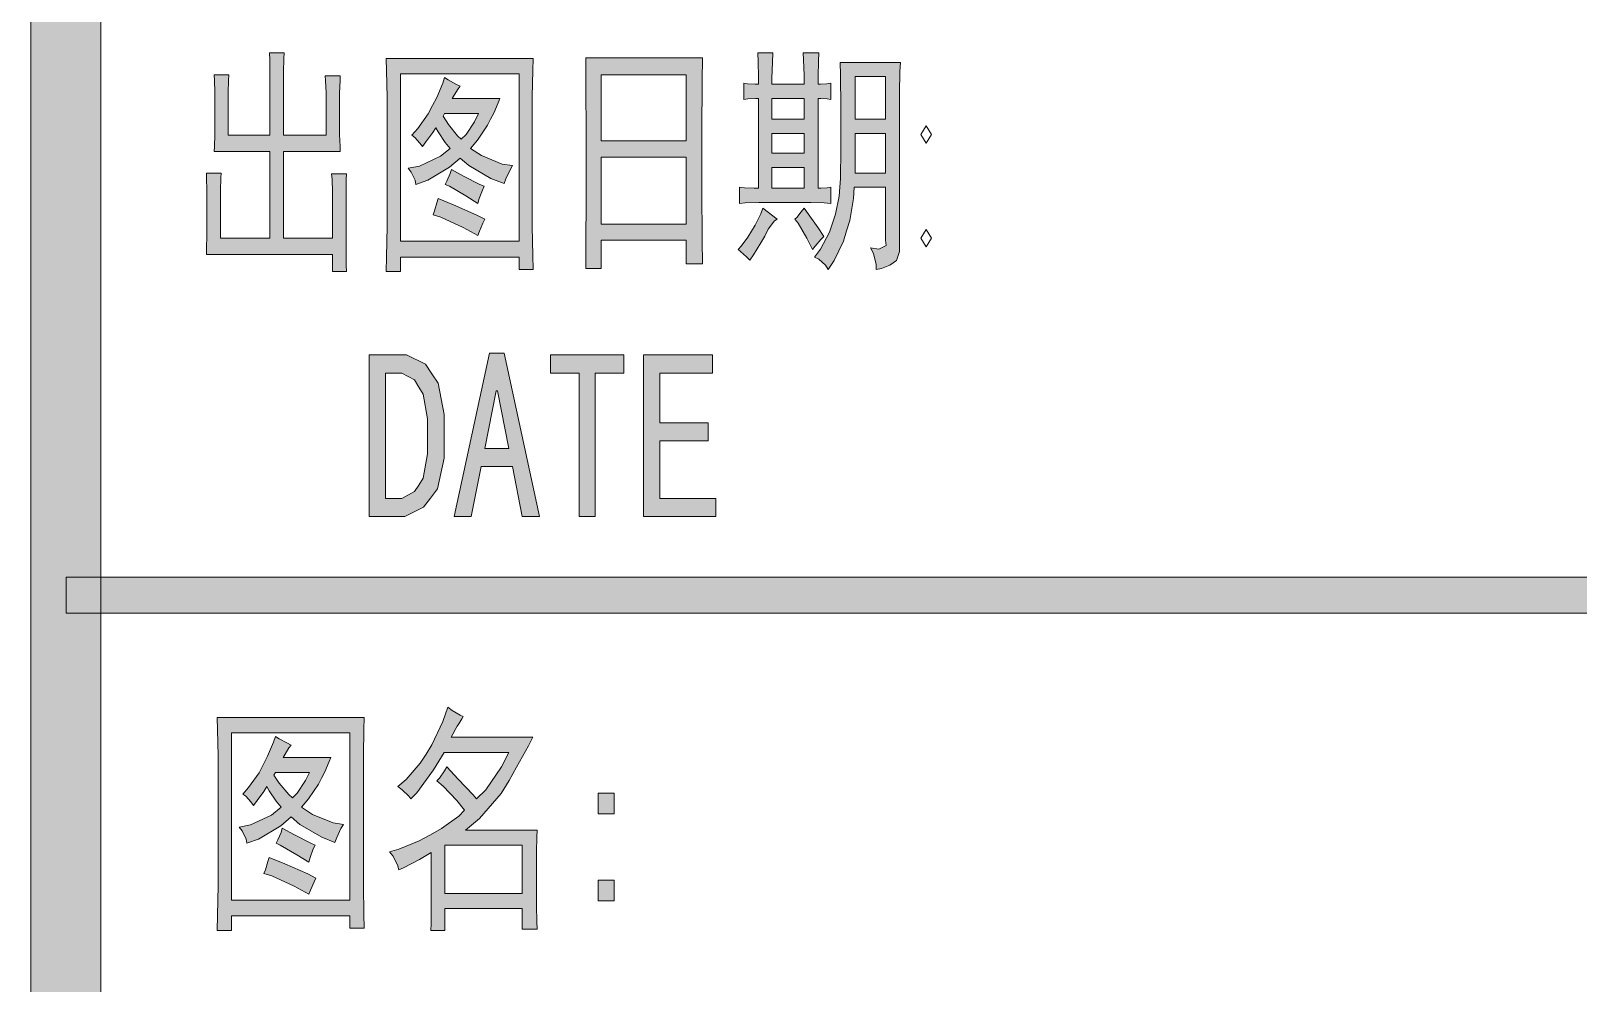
# Model space of a CAD drawing. Header units: millimetres. Extents: x 803 to 707111, y 130 to 2706464.
# Drawn here: x 699856 to 702068, y 2640494 to 2641856 of the extents above; entities that cross this region are included whole.
import ezdxf

# ---------------------------------------------------------------- set-up
doc = ezdxf.new("R2010")
doc.units = ezdxf.units.MM

msp = doc.modelspace()

# ---------------------------------------------------------------- hatches: boundary and pattern name
h = msp.add_hatch(color=0)
h.dxf.hatch_style = 2
h.paths.add_polyline_path([(699956.1, 2636390), (699856.1, 2636390), (699856.1, 2705263.6), (699956.1, 2705263.6)])
h = msp.add_hatch(color=0)
h.dxf.hatch_style = 2
h.paths.add_polyline_path([(700139, 2641792.8), (700138.6, 2641784.3), (700138.2, 2641767.9), (700138.2, 2641760.6), (700138.2, 2641706.5), (700197.8, 2641706.5), (700197.8, 2641786), (700197.8, 2641795.4), (700197.4, 2641814.3), (700197, 2641824.2), (700218, 2641824.2), (700217.6, 2641816), (700217.2, 2641797.1), (700217.2, 2641786), (700217.2, 2641706.5), (700278.1, 2641706.5), (700278.1, 2641756.3), (700278.1, 2641767.1), (700277.3, 2641784.7), (700276.8, 2641791.6), (700298.3, 2641791.6), (700297.9, 2641784.7), (700297, 2641766.7), (700297, 2641755.1), (700297, 2641718.6), (700297, 2641707.8), (700297.9, 2641690.2), (700298.3, 2641683.4), (700217.2, 2641683.4), (700217.2, 2641559.3), (700287.1, 2641559.3), (700287.1, 2641616), (700287.1, 2641625.8), (700286.7, 2641643.4), (700285.8, 2641651.2), (700307.3, 2641651.2), (700306.9, 2641643.4), (700306.5, 2641626.7), (700306.5, 2641617.2), (700306.5, 2641556.3), (700306.5, 2641543), (700306.9, 2641520.6), (700307.3, 2641511.6), (700287.1, 2641511.6), (700287.1, 2641536.1), (700106.8, 2641536.1), (700107.2, 2641544.3), (700107.7, 2641564), (700107.7, 2641575.2), (700107.7, 2641616), (700107.7, 2641627.5), (700107.2, 2641645.6), (700106.8, 2641652.4), (700127.9, 2641652.4), (700127.4, 2641645.6), (700127, 2641627.5), (700127, 2641616), (700127, 2641559.3), (700197.8, 2641559.3), (700197.8, 2641683.4), (700118, 2641683.4), (700118.4, 2641690.2), (700118.8, 2641707), (700118.8, 2641717.3), (700118.8, 2641758.9), (700118.8, 2641767.9), (700118.4, 2641784.7), (700118, 2641792.8)])
h = msp.add_hatch(color=0)
h.paths.add_polyline_path([(700573.9, 2641816), (700573.5, 2641798.9), (700572.7, 2641761.9), (700572.7, 2641741.8), (700572.7, 2641597.1), (700572.7, 2641576), (700573.5, 2641534.8), (700573.9, 2641514.6), (700553.8, 2641514.6), (700553.8, 2641532.2), (700384.2, 2641532.2), (700384.2, 2641511.6), (700364, 2641511.6), (700364.4, 2641532.7), (700365.3, 2641576), (700365.3, 2641598.4), (700365.3, 2641741.8), (700365.3, 2641761.1), (700364.4, 2641798.4), (700364, 2641816)])
h.paths.add_polyline_path([(700553.8, 2641555), (700553.8, 2641794.1), (700384.2, 2641794.1), (700384.2, 2641555)])
h = msp.add_hatch(color=0)
h.paths.add_polyline_path([(700816.1, 2641817.3), (700815.7, 2641784.3), (700815.2, 2641710.4), (700815.2, 2641670.1), (700815.2, 2641629.3), (700815.7, 2641555.8), (700816.1, 2641522.8), (700792.9, 2641522.8), (700792.9, 2641556.3), (700671, 2641556.3), (700671, 2641515.9), (700649.1, 2641515.9), (700649.5, 2641546.8), (700649.9, 2641619.8), (700649.9, 2641661.9), (700649.9, 2641703.5), (700649.5, 2641781.3), (700649.1, 2641817.3)])
h.paths.add_polyline_path([(700792.9, 2641579.5), (700792.9, 2641675.2), (700671, 2641675.2), (700671, 2641579.5)])
h.paths.add_polyline_path([(700792.9, 2641698.4), (700792.9, 2641792.8), (700671, 2641792.8), (700671, 2641698.4)])
h = msp.add_hatch(color=0)
h.paths.add_polyline_path([(700895.9, 2641779.5), (700895.9, 2641789.4), (700895.5, 2641811.7), (700895.1, 2641824.2), (700916.6, 2641824.2), (700916.1, 2641810.4), (700915.3, 2641788.1), (700915.3, 2641779.5), (700961.2, 2641779.5), (700961.2, 2641792.4), (700960.3, 2641814.3), (700959.9, 2641824.2), (700982.2, 2641824.2), (700981.8, 2641812.6), (700981.4, 2641790.3), (700981.4, 2641779.5), (700984.8, 2641779.5), (700993.8, 2641780), (700999.4, 2641780.8), (700999.4, 2641757.6), (700994.3, 2641758.5), (700985.3, 2641758.9), (700981.4, 2641758.9), (700981.4, 2641630.6), (700985.3, 2641630.6), (700994.3, 2641631.4), (700999.4, 2641632.3), (700999.4, 2641609.1), (700990, 2641609.9), (700971.1, 2641610.4), (700962.1, 2641610.4), (700907.1, 2641610.4), (700896.4, 2641610.4), (700877.1, 2641609.9), (700868.9, 2641609.1), (700868.9, 2641632.3), (700876.2, 2641631.4), (700889.9, 2641630.6), (700895.9, 2641630.6), (700895.9, 2641758.9), (700891.7, 2641758.9), (700880.9, 2641758.5), (700874.9, 2641757.6), (700874.9, 2641780.8), (700880.5, 2641780), (700891.2, 2641779.5)])
h.paths.add_polyline_path([(700961.2, 2641729.3), (700961.2, 2641758.9), (700915.3, 2641758.9), (700915.3, 2641729.3)])
h.paths.add_polyline_path([(700961.2, 2641630.6), (700961.2, 2641660.6), (700915.3, 2641660.6), (700915.3, 2641630.6)])
h.paths.add_polyline_path([(700961.2, 2641680.8), (700961.2, 2641709.1), (700915.3, 2641709.1), (700915.3, 2641680.8)])
h = msp.add_hatch(color=0)
h.paths.add_polyline_path([(701056.1, 2641545.5), (701068.1, 2641543.4), (701078.4, 2641549), (701077.6, 2641556.3), (701077.6, 2641632.3), (701032.9, 2641632.3), (701032, 2641616), (701026.5, 2641584.6), (701021.7, 2641570), (701017.5, 2641555), (701004.1, 2641527.5), (700995.6, 2641514.6), (700992.1, 2641520.6), (700982.2, 2641529.2), (700976.2, 2641532.2), (700984.8, 2641543.4), (700997.7, 2641567.9), (701002, 2641580.7), (701006.3, 2641593.6), (701011.4, 2641619.4), (701012.3, 2641632.3), (701013.2, 2641644.7), (701013.6, 2641686.8), (701013.6, 2641716), (701013.6, 2641745.6), (701013.2, 2641792.8), (701012.7, 2641810.4), (701099, 2641810.4), (701098.2, 2641797.6), (701097.7, 2641766.7), (701097.7, 2641748.2), (701097.7, 2641549.8), (701097.7, 2641540.4), (701093.4, 2641527.5), (701088.7, 2641524.1), (701084, 2641520.6), (701072, 2641515.9), (701064.2, 2641514.6), (701064.2, 2641521.9), (701060.4, 2641537.4)])
h.paths.add_polyline_path([(701077.6, 2641729.3), (701077.6, 2641790.3), (701034.2, 2641790.3), (701034.2, 2641729.3)])
h.paths.add_polyline_path([(701077.6, 2641652.4), (701077.6, 2641709.1), (701034.2, 2641709.1), (701034.2, 2641652.4)])
h = msp.add_hatch(color=0)
h.paths.add_polyline_path([(700469.6, 2641776.5), (700466.6, 2641772.7), (700461, 2641763.6), (700458.4, 2641758.9), (700526.3, 2641758.9), (700524.1, 2641752.9), (700517.7, 2641738.3), (700513, 2641729.3), (700508.7, 2641720.7), (700494.5, 2641699.7), (700484.6, 2641687.7), (700500.1, 2641677.4), (700529.7, 2641665.3), (700544.3, 2641663.2), (700540.9, 2641657.2), (700534.9, 2641644.3), (700532.3, 2641637.4), (700513.4, 2641644.7), (700482.1, 2641663.2), (700469.6, 2641673.9), (700454.6, 2641661), (700423.2, 2641642.1), (700406.5, 2641636.1), (700405.2, 2641642.1), (700399.6, 2641653.7), (700395.3, 2641659.3), (700411.6, 2641662.3), (700441.7, 2641676.5), (700455.4, 2641687.7), (700448.1, 2641696.2), (700438.3, 2641711.3), (700434.8, 2641717.3), (700430.5, 2641710.4), (700420.7, 2641697.1), (700415.9, 2641690.2), (700412.1, 2641695.4), (700404.8, 2641703.5), (700400.5, 2641706.5), (700409.1, 2641716), (700423.7, 2641737), (700430.1, 2641749.1), (700436.1, 2641760.6), (700444.7, 2641780.8), (700447.3, 2641789), (700452.4, 2641785.5), (700463.6, 2641779.5)])
h.paths.add_polyline_path([(700445.1, 2641733.6), (700452.9, 2641722), (700465.7, 2641705.7), (700471.3, 2641701), (700478.2, 2641707.8), (700490.2, 2641725.9), (700495.8, 2641737.5), (700447.3, 2641737.5)])
h = msp.add_hatch(color=0)
h.dxf.hatch_style = 2
h.paths.add_polyline_path([(700457.2, 2641657.6), (700474.3, 2641648.2), (700497.9, 2641636.1), (700504, 2641633.6), (700501.4, 2641628), (700496.7, 2641616), (700494.9, 2641609.1), (700477.8, 2641619.8), (700454.2, 2641633.6), (700448.1, 2641636.1), (700450.7, 2641640.9), (700455.4, 2641651.6)])
h = msp.add_hatch(color=0)
h.dxf.hatch_style = 2
h.paths.add_polyline_path([(700438.3, 2641616), (700460.2, 2641606.9), (700493.7, 2641592.3), (700504.8, 2641586.3), (700502.2, 2641580.7), (700497.5, 2641569.2), (700494.9, 2641563.1), (700473.9, 2641574.7), (700442.1, 2641589.3), (700431, 2641592.8), (700433.1, 2641598.4), (700436.5, 2641609.9)])
h = msp.add_hatch(color=0)
h.dxf.hatch_style = 2
h.paths.add_polyline_path([(700922.6, 2641586.3), (700919.1, 2641584.2), (700910.1, 2641572.2), (700905, 2641562.3), (700899.4, 2641552.8), (700889.1, 2641535.7), (700883.9, 2641527.9), (700878.8, 2641532.7), (700870.2, 2641540.4), (700866.8, 2641543), (700871.5, 2641547.7), (700880.9, 2641561), (700886.1, 2641569.2), (700891.2, 2641577.7), (700899.4, 2641594.1), (700902.4, 2641602.2)])
h = msp.add_hatch(color=0)
h.dxf.hatch_style = 2
h.paths.add_polyline_path([(700973.2, 2641543), (700965.1, 2641559.3), (700952.6, 2641580.7), (700947.9, 2641586.3), (700950.9, 2641588.9), (700957.3, 2641597.1), (700961.2, 2641602.2), (700967.2, 2641594.1), (700981.4, 2641573.9), (700989.5, 2641561.9), (700985.3, 2641557.6), (700977.1, 2641548.1)])
h = msp.add_hatch(color=0)
h.paths.add_polyline_path([(700446.9, 2641275.9), (700446.9, 2641245), (700437, 2641200.8), (700427.1, 2641187.5), (700417.2, 2641174.6), (700390.6, 2641161.3), (700373.9, 2641161.3), (700339.5, 2641161.3), (700339.5, 2641392.3), (700373.9, 2641392.3), (700392.8, 2641392.3), (700420.2, 2641379), (700429.2, 2641365.2), (700438.3, 2641351.9), (700446.9, 2641307.3)])
h.paths.add_polyline_path([(700422.8, 2641275.9), (700422.8, 2641301.2), (700416.8, 2641336.5), (700410.4, 2641346.3), (700404.3, 2641356.6), (700386.3, 2641366.5), (700373.9, 2641366.5), (700362.7, 2641366.5), (700362.7, 2641187), (700373.9, 2641187), (700386.3, 2641187), (700404.3, 2641196.9), (700410.4, 2641206.4), (700416.8, 2641216.2), (700422.8, 2641251)])
h = msp.add_hatch(color=0)
h.paths.add_polyline_path([(700583, 2641161.3), (700558.5, 2641161.3), (700544.3, 2641233), (700499.7, 2641233), (700485.5, 2641161.3), (700461, 2641161.3), (700511.7, 2641394.8), (700532.3, 2641394.8)])
h.paths.add_polyline_path([(700539.2, 2641258.7), (700522.8, 2641341.2), (700521.1, 2641341.2), (700504.8, 2641258.7)])
h = msp.add_hatch(color=0)
h.dxf.hatch_style = 2
h.paths.add_polyline_path([(700703.6, 2641366.5), (700662.8, 2641366.5), (700662.8, 2641161.3), (700639.6, 2641161.3), (700639.6, 2641366.5), (700598.8, 2641366.5), (700598.8, 2641392.3), (700703.6, 2641392.3)])
h = msp.add_hatch(color=0)
h.dxf.hatch_style = 2
h.paths.add_polyline_path([(700835, 2641161.3), (700731.9, 2641161.3), (700731.9, 2641392.3), (700830.3, 2641392.3), (700830.3, 2641366.5), (700755.1, 2641366.5), (700755.1, 2641295.2), (700824.2, 2641295.2), (700824.2, 2641269.5), (700755.1, 2641269.5), (700755.1, 2641187), (700835, 2641187)])
h = msp.add_hatch(color=0)
h.dxf.hatch_style = 2
h.paths.add_polyline_path([(705910.7, 2641074.6), (705910.7, 2641023), (699906.3, 2641023), (699906.3, 2641074.6)])
h = msp.add_hatch(color=0)
h.paths.add_polyline_path([(700473.9, 2640875.3), (700471.8, 2640871.9), (700467.5, 2640865), (700465.3, 2640861.6), (700463.6, 2640858.2), (700459.3, 2640850.4), (700456.7, 2640845.7), (700573.5, 2640845.7), (700567.5, 2640833.3), (700550.3, 2640802.8), (700539.6, 2640783.9), (700528.4, 2640765.4), (700497.5, 2640729.8), (700477.3, 2640713), (700579.5, 2640713), (700579.1, 2640702.7), (700578.7, 2640682.1), (700578.7, 2640671), (700578.7, 2640615.6), (700578.7, 2640604.4), (700579.1, 2640582.1), (700579.5, 2640571.4), (700558.1, 2640571.4), (700558.1, 2640601), (700447.7, 2640601), (700447.7, 2640569.6), (700427.5, 2640569.6), (700428, 2640579.1), (700428.4, 2640601), (700428.4, 2640613), (700428.4, 2640680.8), (700411.6, 2640671), (700388.5, 2640658.9), (700382, 2640656.4), (700379.9, 2640663.2), (700373.4, 2640676.1), (700368.7, 2640682.1), (700382, 2640685.6), (700410.8, 2640697.6), (700427.1, 2640706.2), (700443, 2640715.2), (700467.5, 2640732.8), (700476, 2640741.4), (700464.9, 2640755.1), (700445.1, 2640775.7), (700436.5, 2640783.5), (700440, 2640787.3), (700447.3, 2640797.6), (700450.7, 2640803.6), (700467, 2640786), (700488.1, 2640763.3), (700493.2, 2640757.7), (700506.1, 2640770.6), (700528.9, 2640803.6), (700539.2, 2640823.8), (700446.9, 2640823.8), (700431.4, 2640799.3), (700407.8, 2640766.3), (700399.2, 2640757.7), (700396.2, 2640761.6), (700386.7, 2640770.6), (700380.7, 2640775.3), (700392.3, 2640785.2), (700412.5, 2640808.8), (700421.1, 2640821.7), (700429.2, 2640835), (700444.7, 2640868.5), (700452, 2640888.6), (700458.4, 2640883.9), (700469.6, 2640877.1)])
h.paths.add_polyline_path([(700558.1, 2640622.5), (700558.1, 2640691.6), (700447.7, 2640691.6), (700447.7, 2640622.5)])
h = msp.add_hatch(color=0)
h.paths.add_polyline_path([(700332.2, 2640874), (700331.8, 2640856.9), (700331.4, 2640820), (700331.4, 2640799.3), (700331.4, 2640655.1), (700331.4, 2640634), (700331.8, 2640592.8), (700332.2, 2640572.6), (700312, 2640572.6), (700312, 2640590.3), (700142.9, 2640590.3), (700142.9, 2640569.6), (700122.3, 2640569.6), (700122.7, 2640590.7), (700123.6, 2640634), (700123.6, 2640656.4), (700123.6, 2640799.3), (700123.6, 2640819.1), (700122.7, 2640856.4), (700122.3, 2640874)])
h.paths.add_polyline_path([(700312, 2640613), (700312, 2640852.2), (700142.9, 2640852.2), (700142.9, 2640613)])
h = msp.add_hatch(color=0)
h.paths.add_polyline_path([(700227.9, 2640834.5), (700224.9, 2640830.7), (700219.3, 2640821.7), (700216.7, 2640816.9), (700284.6, 2640816.9), (700282.4, 2640810.9), (700276, 2640796.3), (700271.3, 2640787.3), (700267, 2640778.7), (700252.8, 2640757.7), (700242.9, 2640745.7), (700258.4, 2640735.4), (700288, 2640723.3), (700303, 2640721.2), (700299.2, 2640715.2), (700293.1, 2640702.3), (700290.6, 2640695.4), (700272.1, 2640702.7), (700240.3, 2640721.2), (700227.9, 2640731.9), (700213.3, 2640719.1), (700181.5, 2640700.2), (700164.8, 2640694.2), (700163.5, 2640700.2), (700157.9, 2640711.8), (700153.6, 2640717.3), (700169.9, 2640720.3), (700200, 2640734.5), (700213.7, 2640745.7), (700206.4, 2640754.3), (700196.5, 2640769.3), (700193.5, 2640775.3), (700188.8, 2640768.4), (700179.4, 2640755.1), (700174.2, 2640748.2), (700170.4, 2640753.4), (700163.1, 2640761.6), (700158.8, 2640764.6), (700167.3, 2640774), (700182.4, 2640795), (700188.4, 2640807.1), (700194.4, 2640818.7), (700203, 2640838.8), (700205.6, 2640847), (700210.7, 2640843.6), (700221.9, 2640837.6)])
h.paths.add_polyline_path([(700203.4, 2640791.6), (700211.1, 2640780), (700224.5, 2640763.7), (700230, 2640759), (700236.5, 2640765.9), (700248.5, 2640783.9), (700254.1, 2640795.5), (700205.6, 2640795.5)])
h = msp.add_hatch(color=0)
h.dxf.hatch_style = 2
h.paths.add_polyline_path([(700689.9, 2640736.2), (700666.7, 2640736.2), (700666.7, 2640765.9), (700689.9, 2640765.9)])
h = msp.add_hatch(color=0)
h.dxf.hatch_style = 2
h.paths.add_polyline_path([(700215.4, 2640715.6), (700233, 2640706.2), (700256.2, 2640694.2), (700262.2, 2640691.6), (700259.7, 2640686), (700255.4, 2640674), (700253.2, 2640667.1), (700236, 2640677.8), (700212.4, 2640691.6), (700206.4, 2640694.2), (700209, 2640698.9), (700213.7, 2640709.6)])
h = msp.add_hatch(color=0)
h.dxf.hatch_style = 2
h.paths.add_polyline_path([(700196.5, 2640674), (700218.9, 2640665), (700251.9, 2640650.4), (700263.1, 2640644.3), (700260.9, 2640638.8), (700255.8, 2640627.2), (700253.2, 2640621.2), (700232.2, 2640632.8), (700200.4, 2640647.4), (700189.2, 2640650.8), (700191.4, 2640656.4), (700194.8, 2640668)])
h = msp.add_hatch(color=0)
h.dxf.hatch_style = 2
h.paths.add_polyline_path([(700689.9, 2640611.7), (700666.7, 2640611.7), (700666.7, 2640641.3), (700689.9, 2640641.3)])

# ---------------------------------------------------------------- linework, layer by layer
at = {"color": 0, "lineweight": 0}
for points in [[(699956.1, 2636390), (699856.1, 2636390), (699856.1, 2705263.6), (699956.1, 2705263.6)], [(700139, 2641792.8), (700138.6, 2641784.3), (700138.2, 2641767.9), (700138.2, 2641760.6), (700138.2, 2641706.5), (700197.8, 2641706.5), (700197.8, 2641786), (700197.8, 2641795.4), (700197.4, 2641814.3), (700197, 2641824.2), (700218, 2641824.2), (700217.6, 2641816), (700217.2, 2641797.1), (700217.2, 2641786), (700217.2, 2641706.5), (700278.1, 2641706.5), (700278.1, 2641756.3), (700278.1, 2641767.1), (700277.3, 2641784.7), (700276.8, 2641791.6), (700298.3, 2641791.6), (700297.9, 2641784.7), (700297, 2641766.7), (700297, 2641755.1), (700297, 2641718.6), (700297, 2641707.8), (700297.9, 2641690.2), (700298.3, 2641683.4), (700217.2, 2641683.4), (700217.2, 2641559.3), (700287.1, 2641559.3), (700287.1, 2641616), (700287.1, 2641625.8), (700286.7, 2641643.4), (700285.8, 2641651.2), (700307.3, 2641651.2), (700306.9, 2641643.4), (700306.5, 2641626.7), (700306.5, 2641617.2), (700306.5, 2641556.3), (700306.5, 2641543), (700306.9, 2641520.6), (700307.3, 2641511.6), (700287.1, 2641511.6), (700287.1, 2641536.1), (700106.8, 2641536.1), (700107.2, 2641544.3), (700107.7, 2641564), (700107.7, 2641575.2), (700107.7, 2641616), (700107.7, 2641627.5), (700107.2, 2641645.6), (700106.8, 2641652.4), (700127.9, 2641652.4), (700127.4, 2641645.6), (700127, 2641627.5), (700127, 2641616), (700127, 2641559.3), (700197.8, 2641559.3), (700197.8, 2641683.4), (700118, 2641683.4), (700118.4, 2641690.2), (700118.8, 2641707), (700118.8, 2641717.3), (700118.8, 2641758.9), (700118.8, 2641767.9), (700118.4, 2641784.7), (700118, 2641792.8)], [(700573.9, 2641816), (700573.5, 2641798.9), (700572.7, 2641761.9), (700572.7, 2641741.8), (700572.7, 2641597.1), (700572.7, 2641576), (700573.5, 2641534.8), (700573.9, 2641514.6), (700553.8, 2641514.6), (700553.8, 2641532.2), (700384.2, 2641532.2), (700384.2, 2641511.6), (700364, 2641511.6), (700364.4, 2641532.7), (700365.3, 2641576), (700365.3, 2641598.4), (700365.3, 2641741.8), (700365.3, 2641761.1), (700364.4, 2641798.4), (700364, 2641816)], [(700816.1, 2641817.3), (700815.7, 2641784.3), (700815.2, 2641710.4), (700815.2, 2641670.1), (700815.2, 2641629.3), (700815.7, 2641555.8), (700816.1, 2641522.8), (700792.9, 2641522.8), (700792.9, 2641556.3), (700671, 2641556.3), (700671, 2641515.9), (700649.1, 2641515.9), (700649.5, 2641546.8), (700649.9, 2641619.8), (700649.9, 2641661.9), (700649.9, 2641703.5), (700649.5, 2641781.3), (700649.1, 2641817.3)], [(700895.9, 2641779.5), (700895.9, 2641789.4), (700895.5, 2641811.7), (700895.1, 2641824.2), (700916.6, 2641824.2), (700916.1, 2641810.4), (700915.3, 2641788.1), (700915.3, 2641779.5), (700961.2, 2641779.5), (700961.2, 2641792.4), (700960.3, 2641814.3), (700959.9, 2641824.2), (700982.2, 2641824.2), (700981.8, 2641812.6), (700981.4, 2641790.3), (700981.4, 2641779.5), (700984.8, 2641779.5), (700993.8, 2641780), (700999.4, 2641780.8), (700999.4, 2641757.6), (700994.3, 2641758.5), (700985.3, 2641758.9), (700981.4, 2641758.9), (700981.4, 2641630.6), (700985.3, 2641630.6), (700994.3, 2641631.4), (700999.4, 2641632.3), (700999.4, 2641609.1), (700990, 2641609.9), (700971.1, 2641610.4), (700962.1, 2641610.4), (700907.1, 2641610.4), (700896.4, 2641610.4), (700877.1, 2641609.9), (700868.9, 2641609.1), (700868.9, 2641632.3), (700876.2, 2641631.4), (700889.9, 2641630.6), (700895.9, 2641630.6), (700895.9, 2641758.9), (700891.7, 2641758.9), (700880.9, 2641758.5), (700874.9, 2641757.6), (700874.9, 2641780.8), (700880.5, 2641780), (700891.2, 2641779.5)], [(701056.1, 2641545.5), (701068.1, 2641543.4), (701078.4, 2641549), (701077.6, 2641556.3), (701077.6, 2641632.3), (701032.9, 2641632.3), (701032, 2641616), (701026.5, 2641584.6), (701021.7, 2641570), (701017.5, 2641555), (701004.1, 2641527.5), (700995.6, 2641514.6), (700992.1, 2641520.6), (700982.2, 2641529.2), (700976.2, 2641532.2), (700984.8, 2641543.4), (700997.7, 2641567.9), (701002, 2641580.7), (701006.3, 2641593.6), (701011.4, 2641619.4), (701012.3, 2641632.3), (701013.2, 2641644.7), (701013.6, 2641686.8), (701013.6, 2641716), (701013.6, 2641745.6), (701013.2, 2641792.8), (701012.7, 2641810.4), (701099, 2641810.4), (701098.2, 2641797.6), (701097.7, 2641766.7), (701097.7, 2641748.2), (701097.7, 2641549.8), (701097.7, 2641540.4), (701093.4, 2641527.5), (701088.7, 2641524.1), (701084, 2641520.6), (701072, 2641515.9), (701064.2, 2641514.6), (701064.2, 2641521.9), (701060.4, 2641537.4)], [(700553.8, 2641555), (700553.8, 2641794.1), (700384.2, 2641794.1), (700384.2, 2641555)], [(700469.6, 2641776.5), (700466.6, 2641772.7), (700461, 2641763.6), (700458.4, 2641758.9), (700526.3, 2641758.9), (700524.1, 2641752.9), (700517.7, 2641738.3), (700513, 2641729.3), (700508.7, 2641720.7), (700494.5, 2641699.7), (700484.6, 2641687.7), (700500.1, 2641677.4), (700529.7, 2641665.3), (700544.3, 2641663.2), (700540.9, 2641657.2), (700534.9, 2641644.3), (700532.3, 2641637.4), (700513.4, 2641644.7), (700482.1, 2641663.2), (700469.6, 2641673.9), (700454.6, 2641661), (700423.2, 2641642.1), (700406.5, 2641636.1), (700405.2, 2641642.1), (700399.6, 2641653.7), (700395.3, 2641659.3), (700411.6, 2641662.3), (700441.7, 2641676.5), (700455.4, 2641687.7), (700448.1, 2641696.2), (700438.3, 2641711.3), (700434.8, 2641717.3), (700430.5, 2641710.4), (700420.7, 2641697.1), (700415.9, 2641690.2), (700412.1, 2641695.4), (700404.8, 2641703.5), (700400.5, 2641706.5), (700409.1, 2641716), (700423.7, 2641737), (700430.1, 2641749.1), (700436.1, 2641760.6), (700444.7, 2641780.8), (700447.3, 2641789), (700452.4, 2641785.5), (700463.6, 2641779.5)], [(700792.9, 2641698.4), (700792.9, 2641792.8), (700671, 2641792.8), (700671, 2641698.4)], [(701077.6, 2641729.3), (701077.6, 2641790.3), (701034.2, 2641790.3), (701034.2, 2641729.3)], [(700961.2, 2641729.3), (700961.2, 2641758.9), (700915.3, 2641758.9), (700915.3, 2641729.3)], [(700445.1, 2641733.6), (700452.9, 2641722), (700465.7, 2641705.7), (700471.3, 2641701), (700478.2, 2641707.8), (700490.2, 2641725.9), (700495.8, 2641737.5), (700447.3, 2641737.5)], [(700961.2, 2641680.8), (700961.2, 2641709.1), (700915.3, 2641709.1), (700915.3, 2641680.8)], [(701077.6, 2641652.4), (701077.6, 2641709.1), (701034.2, 2641709.1), (701034.2, 2641652.4)], [(701136, 2641719.9), (701128.2, 2641707.4), (701136, 2641695), (701143.2, 2641707.4)], [(700457.2, 2641657.6), (700474.3, 2641648.2), (700497.9, 2641636.1), (700504, 2641633.6), (700501.4, 2641628), (700496.7, 2641616), (700494.9, 2641609.1), (700477.8, 2641619.8), (700454.2, 2641633.6), (700448.1, 2641636.1), (700450.7, 2641640.9), (700455.4, 2641651.6)], [(700792.9, 2641579.5), (700792.9, 2641675.2), (700671, 2641675.2), (700671, 2641579.5)], [(700961.2, 2641630.6), (700961.2, 2641660.6), (700915.3, 2641660.6), (700915.3, 2641630.6)], [(700438.3, 2641616), (700460.2, 2641606.9), (700493.7, 2641592.3), (700504.8, 2641586.3), (700502.2, 2641580.7), (700497.5, 2641569.2), (700494.9, 2641563.1), (700473.9, 2641574.7), (700442.1, 2641589.3), (700431, 2641592.8), (700433.1, 2641598.4), (700436.5, 2641609.9)], [(700922.6, 2641586.3), (700919.1, 2641584.2), (700910.1, 2641572.2), (700905, 2641562.3), (700899.4, 2641552.8), (700889.1, 2641535.7), (700883.9, 2641527.9), (700878.8, 2641532.7), (700870.2, 2641540.4), (700866.8, 2641543), (700871.5, 2641547.7), (700880.9, 2641561), (700886.1, 2641569.2), (700891.2, 2641577.7), (700899.4, 2641594.1), (700902.4, 2641602.2)], [(700973.2, 2641543), (700965.1, 2641559.3), (700952.6, 2641580.7), (700947.9, 2641586.3), (700950.9, 2641588.9), (700957.3, 2641597.1), (700961.2, 2641602.2), (700967.2, 2641594.1), (700981.4, 2641573.9), (700989.5, 2641561.9), (700985.3, 2641557.6), (700977.1, 2641548.1)], [(701136, 2641571.7), (701128.2, 2641559.3), (701136, 2641546.8), (701143.2, 2641559.3)], [(700446.9, 2641275.9), (700446.9, 2641245), (700437, 2641200.8), (700427.1, 2641187.5), (700417.2, 2641174.6), (700390.6, 2641161.3), (700373.9, 2641161.3), (700339.5, 2641161.3), (700339.5, 2641392.3), (700373.9, 2641392.3), (700392.8, 2641392.3), (700420.2, 2641379), (700429.2, 2641365.2), (700438.3, 2641351.9), (700446.9, 2641307.3)], [(700583, 2641161.3), (700558.5, 2641161.3), (700544.3, 2641233), (700499.7, 2641233), (700485.5, 2641161.3), (700461, 2641161.3), (700511.7, 2641394.8), (700532.3, 2641394.8)], [(700703.6, 2641366.5), (700662.8, 2641366.5), (700662.8, 2641161.3), (700639.6, 2641161.3), (700639.6, 2641366.5), (700598.8, 2641366.5), (700598.8, 2641392.3), (700703.6, 2641392.3)], [(700835, 2641161.3), (700731.9, 2641161.3), (700731.9, 2641392.3), (700830.3, 2641392.3), (700830.3, 2641366.5), (700755.1, 2641366.5), (700755.1, 2641295.2), (700824.2, 2641295.2), (700824.2, 2641269.5), (700755.1, 2641269.5), (700755.1, 2641187), (700835, 2641187)], [(700422.8, 2641275.9), (700422.8, 2641301.2), (700416.8, 2641336.5), (700410.4, 2641346.3), (700404.3, 2641356.6), (700386.3, 2641366.5), (700373.9, 2641366.5), (700362.7, 2641366.5), (700362.7, 2641187), (700373.9, 2641187), (700386.3, 2641187), (700404.3, 2641196.9), (700410.4, 2641206.4), (700416.8, 2641216.2), (700422.8, 2641251)], [(700539.2, 2641258.7), (700522.8, 2641341.2), (700521.1, 2641341.2), (700504.8, 2641258.7)], [(705910.7, 2641074.6), (705910.7, 2641023), (699906.3, 2641023), (699906.3, 2641074.6)], [(700473.9, 2640875.3), (700471.8, 2640871.9), (700467.5, 2640865), (700465.3, 2640861.6), (700463.6, 2640858.2), (700459.3, 2640850.4), (700456.7, 2640845.7), (700573.5, 2640845.7), (700567.5, 2640833.3), (700550.3, 2640802.8), (700539.6, 2640783.9), (700528.4, 2640765.4), (700497.5, 2640729.8), (700477.3, 2640713), (700579.5, 2640713), (700579.1, 2640702.7), (700578.7, 2640682.1), (700578.7, 2640671), (700578.7, 2640615.6), (700578.7, 2640604.4), (700579.1, 2640582.1), (700579.5, 2640571.4), (700558.1, 2640571.4), (700558.1, 2640601), (700447.7, 2640601), (700447.7, 2640569.6), (700427.5, 2640569.6), (700428, 2640579.1), (700428.4, 2640601), (700428.4, 2640613), (700428.4, 2640680.8), (700411.6, 2640671), (700388.5, 2640658.9), (700382, 2640656.4), (700379.9, 2640663.2), (700373.4, 2640676.1), (700368.7, 2640682.1), (700382, 2640685.6), (700410.8, 2640697.6), (700427.1, 2640706.2), (700443, 2640715.2), (700467.5, 2640732.8), (700476, 2640741.4), (700464.9, 2640755.1), (700445.1, 2640775.7), (700436.5, 2640783.5), (700440, 2640787.3), (700447.3, 2640797.6), (700450.7, 2640803.6), (700467, 2640786), (700488.1, 2640763.3), (700493.2, 2640757.7), (700506.1, 2640770.6), (700528.9, 2640803.6), (700539.2, 2640823.8), (700446.9, 2640823.8), (700431.4, 2640799.3), (700407.8, 2640766.3), (700399.2, 2640757.7), (700396.2, 2640761.6), (700386.7, 2640770.6), (700380.7, 2640775.3), (700392.3, 2640785.2), (700412.5, 2640808.8), (700421.1, 2640821.7), (700429.2, 2640835), (700444.7, 2640868.5), (700452, 2640888.6), (700458.4, 2640883.9), (700469.6, 2640877.1)], [(700332.2, 2640874), (700331.8, 2640856.9), (700331.4, 2640820), (700331.4, 2640799.3), (700331.4, 2640655.1), (700331.4, 2640634), (700331.8, 2640592.8), (700332.2, 2640572.6), (700312, 2640572.6), (700312, 2640590.3), (700142.9, 2640590.3), (700142.9, 2640569.6), (700122.3, 2640569.6), (700122.7, 2640590.7), (700123.6, 2640634), (700123.6, 2640656.4), (700123.6, 2640799.3), (700123.6, 2640819.1), (700122.7, 2640856.4), (700122.3, 2640874)], [(700312, 2640613), (700312, 2640852.2), (700142.9, 2640852.2), (700142.9, 2640613)], [(700227.9, 2640834.5), (700224.9, 2640830.7), (700219.3, 2640821.7), (700216.7, 2640816.9), (700284.6, 2640816.9), (700282.4, 2640810.9), (700276, 2640796.3), (700271.3, 2640787.3), (700267, 2640778.7), (700252.8, 2640757.7), (700242.9, 2640745.7), (700258.4, 2640735.4), (700288, 2640723.3), (700303, 2640721.2), (700299.2, 2640715.2), (700293.1, 2640702.3), (700290.6, 2640695.4), (700272.1, 2640702.7), (700240.3, 2640721.2), (700227.9, 2640731.9), (700213.3, 2640719.1), (700181.5, 2640700.2), (700164.8, 2640694.2), (700163.5, 2640700.2), (700157.9, 2640711.8), (700153.6, 2640717.3), (700169.9, 2640720.3), (700200, 2640734.5), (700213.7, 2640745.7), (700206.4, 2640754.3), (700196.5, 2640769.3), (700193.5, 2640775.3), (700188.8, 2640768.4), (700179.4, 2640755.1), (700174.2, 2640748.2), (700170.4, 2640753.4), (700163.1, 2640761.6), (700158.8, 2640764.6), (700167.3, 2640774), (700182.4, 2640795), (700188.4, 2640807.1), (700194.4, 2640818.7), (700203, 2640838.8), (700205.6, 2640847), (700210.7, 2640843.6), (700221.9, 2640837.6)], [(700203.4, 2640791.6), (700211.1, 2640780), (700224.5, 2640763.7), (700230, 2640759), (700236.5, 2640765.9), (700248.5, 2640783.9), (700254.1, 2640795.5), (700205.6, 2640795.5)], [(700689.9, 2640736.2), (700666.7, 2640736.2), (700666.7, 2640765.9), (700689.9, 2640765.9)], [(700215.4, 2640715.6), (700233, 2640706.2), (700256.2, 2640694.2), (700262.2, 2640691.6), (700259.7, 2640686), (700255.4, 2640674), (700253.2, 2640667.1), (700236, 2640677.8), (700212.4, 2640691.6), (700206.4, 2640694.2), (700209, 2640698.9), (700213.7, 2640709.6)], [(700558.1, 2640622.5), (700558.1, 2640691.6), (700447.7, 2640691.6), (700447.7, 2640622.5)], [(700196.5, 2640674), (700218.9, 2640665), (700251.9, 2640650.4), (700263.1, 2640644.3), (700260.9, 2640638.8), (700255.8, 2640627.2), (700253.2, 2640621.2), (700232.2, 2640632.8), (700200.4, 2640647.4), (700189.2, 2640650.8), (700191.4, 2640656.4), (700194.8, 2640668)], [(700689.9, 2640611.7), (700666.7, 2640611.7), (700666.7, 2640641.3), (700689.9, 2640641.3)]]:
    msp.add_lwpolyline(points, close=True, dxfattribs=at)

doc.saveas('drawing.dxf')
